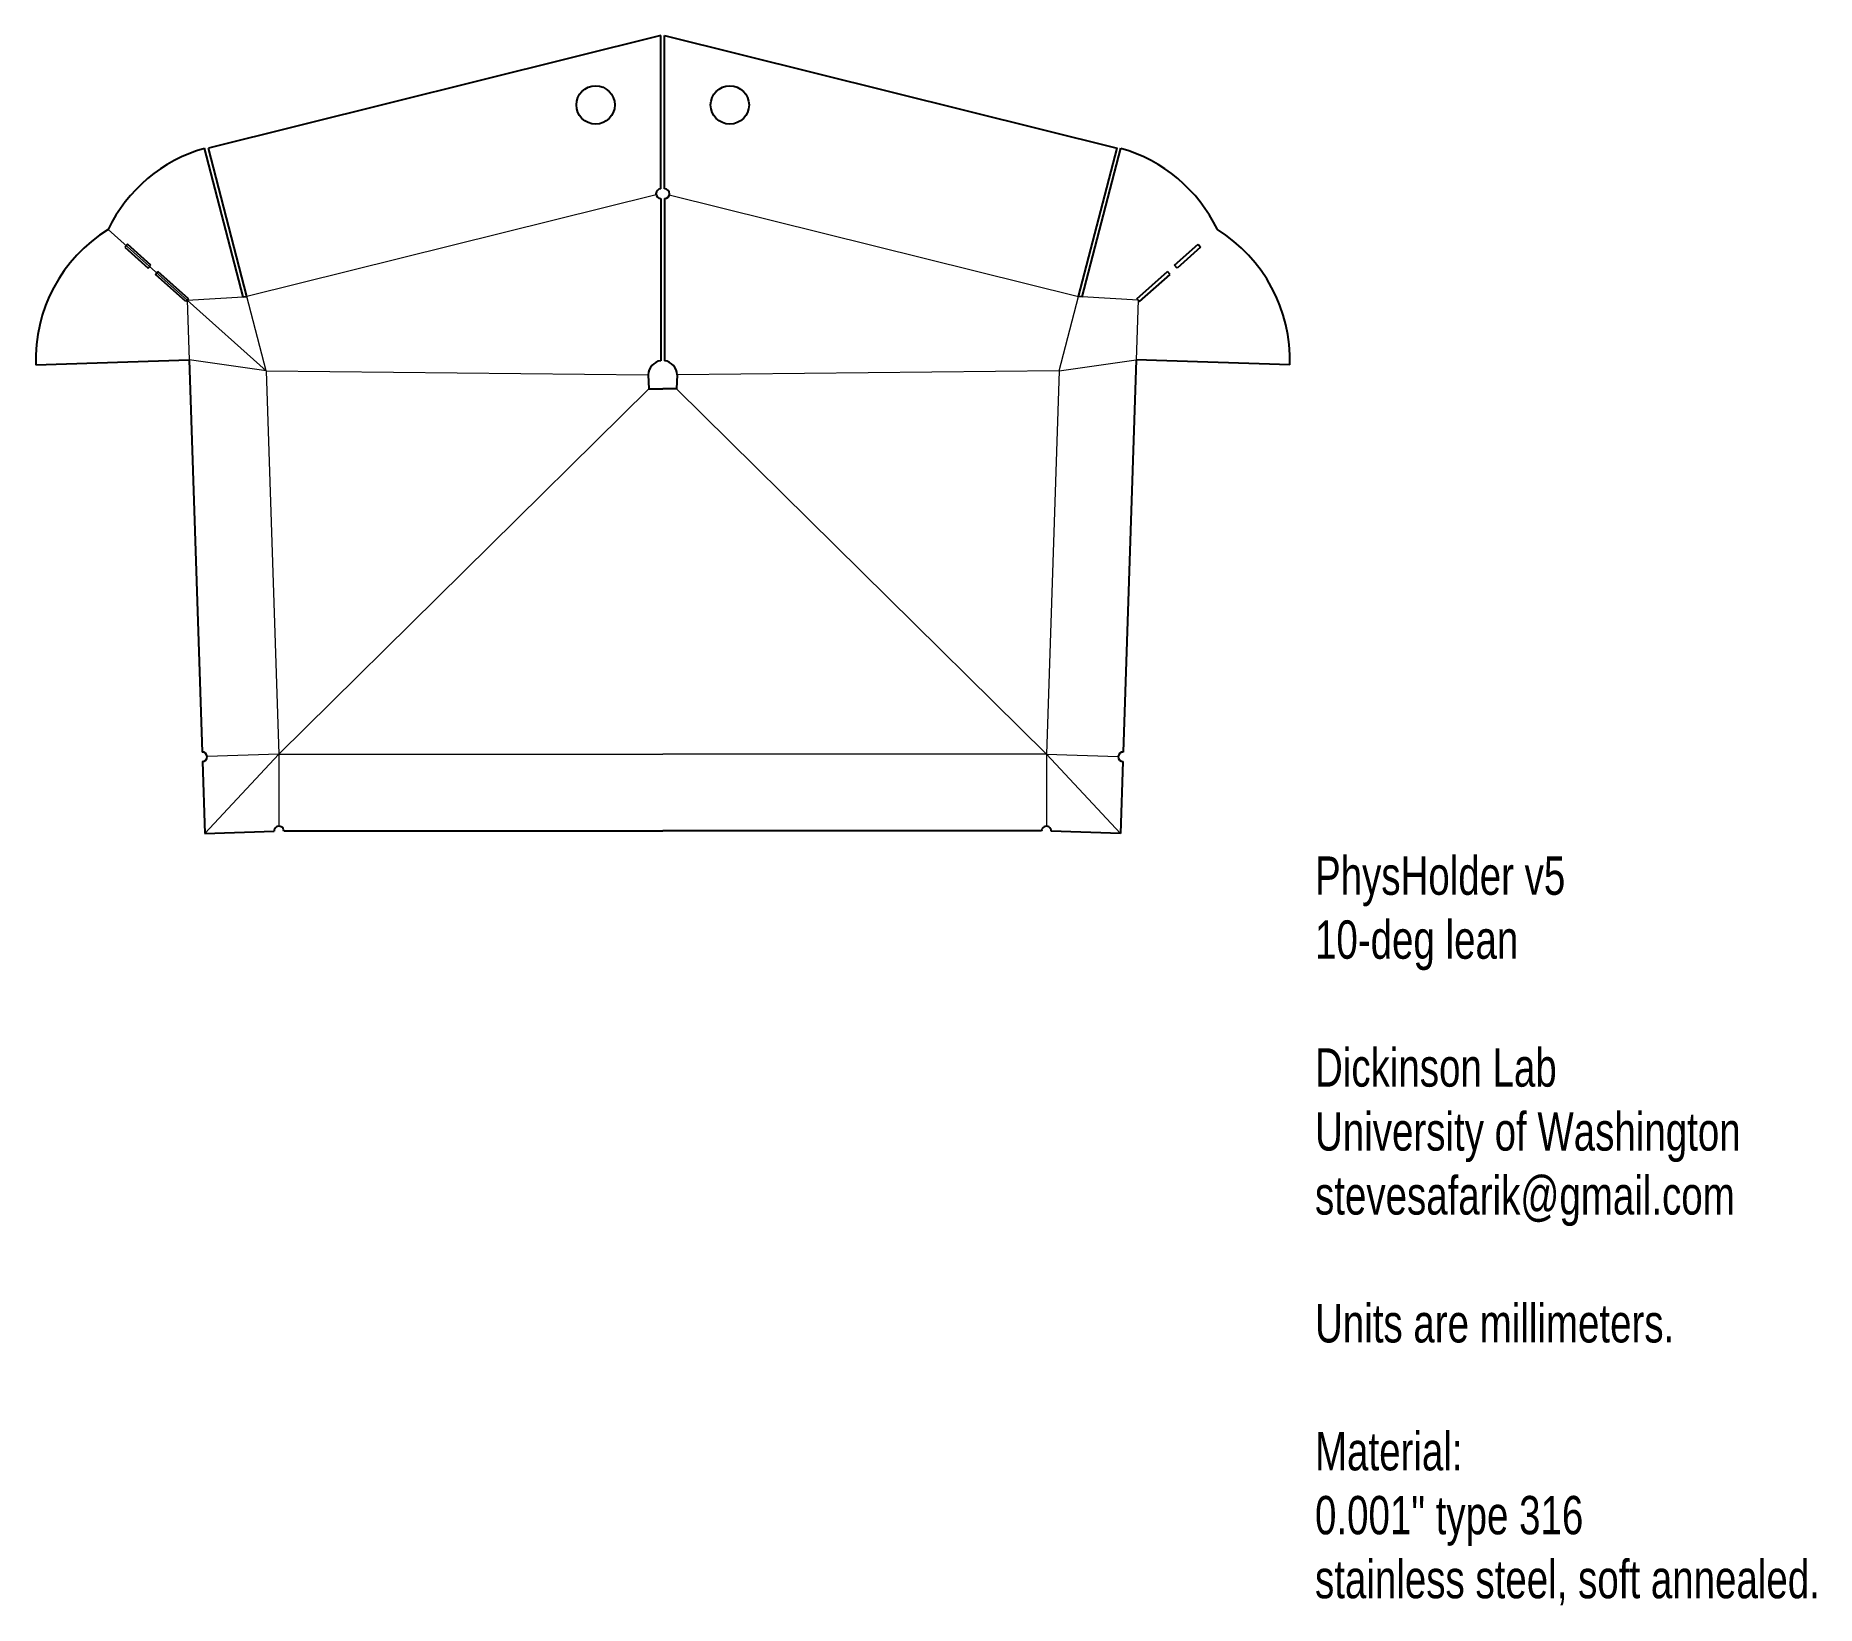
# Model space of a CAD drawing. Header units: millimetres. Extents: x -16.3 to 30.1, y -32.5 to 8.4.
import ezdxf

# ---------------------------------------------------------------- set-up
doc = ezdxf.new("R2010")
doc.units = ezdxf.units.MM
doc.layers.add('Dimensions', color=3, linetype='CONTINUOUS', lineweight=0)
doc.layers.add('Folds', color=8, linetype='CONTINUOUS', lineweight=0)
doc.layers.add('Outline', color=7, linetype='CONTINUOUS')
doc.styles.get("Standard").update_dxf_attribs({"font": 'txt', "width": 0.75})

msp = doc.modelspace()

# ---------------------------------------------------------------- linework, layer by layer
at = {"layer": 'Folds'}
for p, q in [((-0.171, 4.244), (-10.834, 1.593)), ((0.171, 4.244), (10.834, 1.593)), ((-10.331, -0.342), (-14.455, 3.34)), ((-12.394, 1.499), (-10.936, 1.587)), ((-12.394, 1.499), (-12.342, -0.056)), ((-10.331, -0.342), (-10.834, 1.593)), ((10.331, -0.342), (10.834, 1.593)), ((12.394, 1.499), (10.936, 1.587)), ((12.394, 1.499), (12.342, -0.056)), ((-10.331, -0.342), (-12.342, -0.056)), ((-10.331, -0.342), (-10, -10.337)), ((-10.331, -0.342), (-0.375, -0.447)), ((10.331, -0.342), (0.375, -0.447)), ((10.331, -0.342), (10, -10.337)), ((10.331, -0.342), (12.342, -0.056)), ((-10, -10.337), (-0.363, -0.81)), ((10, -10.337), (0.363, -0.81)), ((-10, -10.337), (-11.933, -12.402)), ((-10, -10.337), (-11.874, -10.399)), ((-10, -10.337), (0, -10.337)), ((-10, -10.337), (-10, -12.212)), ((10, -10.337), (0, -10.337)), ((10, -10.337), (0, -10.337)), ((10, -10.337), (11.933, -12.402)), ((10, -10.337), (10, -12.212)), ((10, -10.337), (11.874, -10.399))]:
    msp.add_line(p, q, dxfattribs=at)
at = {"layer": 'Outline'}
for p, q in [((-0.05, 8.396), (-11.84, 5.465)), ((-0.05, 4.399), (-0.05, 8.396)), ((0.05, 8.396), (11.84, 5.465)), ((0.05, 4.399), (0.05, 8.396)), ((-10.936, 1.587), (-11.942, 5.458)), ((-10.834, 1.593), (-11.84, 5.465)), ((10.834, 1.593), (11.84, 5.465)), ((10.936, 1.587), (11.942, 5.458)), ((-0.05, 4.149), (-0.05, -0.08)), ((0.05, 4.149), (0.05, -0.08)), ((-13.951, 2.958), (-14.018, 2.883)), ((-14.018, 2.883), (-13.405, 2.335)), ((-13.338, 2.41), (-13.951, 2.958)), ((13.338, 2.41), (13.951, 2.958)), ((14.018, 2.883), (13.405, 2.335)), ((13.951, 2.958), (14.018, 2.883)), ((-13.405, 2.335), (-13.338, 2.41)), ((13.405, 2.335), (13.338, 2.41)), ((-13.222, 2.173), (-13.156, 2.247)), ((-12.427, 1.462), (-13.222, 2.173)), ((-12.36, 1.537), (-13.156, 2.247)), ((12.36, 1.537), (13.156, 2.247)), ((12.427, 1.462), (13.222, 2.173)), ((13.222, 2.173), (13.156, 2.247)), ((-12.36, 1.537), (-12.427, 1.462)), ((-10.936, 1.587), (-10.834, 1.593)), ((10.936, 1.587), (10.834, 1.593)), ((12.36, 1.537), (12.427, 1.462)), ((-16.34, -0.189), (-12.342, -0.056)), ((-12.342, -0.056), (-12.003, -10.278)), ((-0.375, -0.447), (-0.363, -0.81)), ((0.375, -0.447), (0.363, -0.81)), ((12.342, -0.056), (12.003, -10.278)), ((16.34, -0.189), (12.342, -0.056)), ((-0.363, -0.81), (0, -0.81)), ((0.363, -0.81), (0, -0.81)), ((0.363, -0.81), (0, -0.81)), ((-11.995, -10.528), (-11.933, -12.402)), ((11.995, -10.528), (11.933, -12.402)), ((-11.933, -12.402), (-10.125, -12.341)), ((-9.875, -12.337), (0, -12.337)), ((9.875, -12.337), (0, -12.337)), ((9.875, -12.337), (0, -12.337)), ((11.933, -12.402), (10.125, -12.341))]:
    msp.add_line(p, q, dxfattribs=at)
for centre in [(-1.75, 6.589), (1.75, 6.589)]:
    msp.add_circle(centre, 0.5, dxfattribs=at)
for centre, radius, start, end in [((-10.834, 1.593), 4.02, 105.9905, 154.2432), ((10.834, 1.593), 4.02, 25.7568, 74.0095), ((-0.05, 4.274), 0.125, 90, 270), ((0.05, 4.274), 0.125, 270, 90), ((-12.342, -0.056), 4, 121.8844, 181.8992), ((12.342, -0.056), 4, 358.1008, 58.1156), ((0, -0.451), 0.375, 97.6623, 179.3961), ((0, -0.451), 0.375, 0.6039, 82.3377), ((-11.999, -10.403), 0.125, 271.8997, 91.8992), ((11.999, -10.403), 0.125, 88.1008, 268.1003), ((-10, -12.337), 0.125, 0, 181.9323), ((10, -12.337), 0.125, 358.068, 180)]:
    msp.add_arc(centre, radius, start, end, dxfattribs=at)

# ---------------------------------------------------------------- texts
at = {"layer": 'Dimensions', "insert": (17, -13), "char_height": 1, "width": 100, "attachment_point": 1}
msp.add_mtext('PhysHolder v5\\P10-deg lean\\P\\PDickinson Lab\\PUniversity of Washington\\Pstevesafarik@gmail.com\\P\\PUnits are millimeters.\\P\\PMaterial:\\P0.001" type 316\\Pstainless steel, soft annealed.\\P', dxfattribs=at)

doc.saveas('drawing.dxf')
